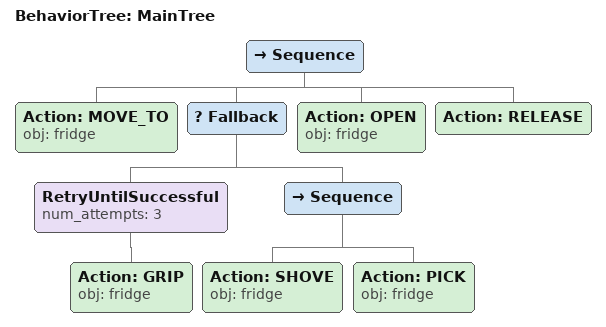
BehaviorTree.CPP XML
<root main_tree_to_execute="MainTree">
  <BehaviorTree ID="MainTree">
    <Sequence>
      <!-- Move to fridge -->
      <Action ID="MOVE_TO" obj="fridge" />
      <!-- Fallback: if GRASP fridge fails, try alternative to reposition -->
      <Fallback>
        <!-- Retry GRASP fridge up to 3 attempts -->
        <RetryUntilSuccessful num_attempts="3">
          <!-- Grasp fridge -->
          <Action ID="GRIP" obj="fridge" />
        </RetryUntilSuccessful>
        <Sequence>
          <!-- Push fridge forward toward front edge of table -->
          <Action ID="SHOVE" obj="fridge" />
          <!-- Grasp fridge -->
          <Action ID="PICK" obj="fridge" />
        </Sequence>
      </Fallback>
      <!-- Grip fridge -->
      <Action ID="OPEN" obj="fridge" />
      <!-- Shove fridge -->
      <Action ID="RELEASE" />
    </Sequence>
  </BehaviorTree>
</root>
